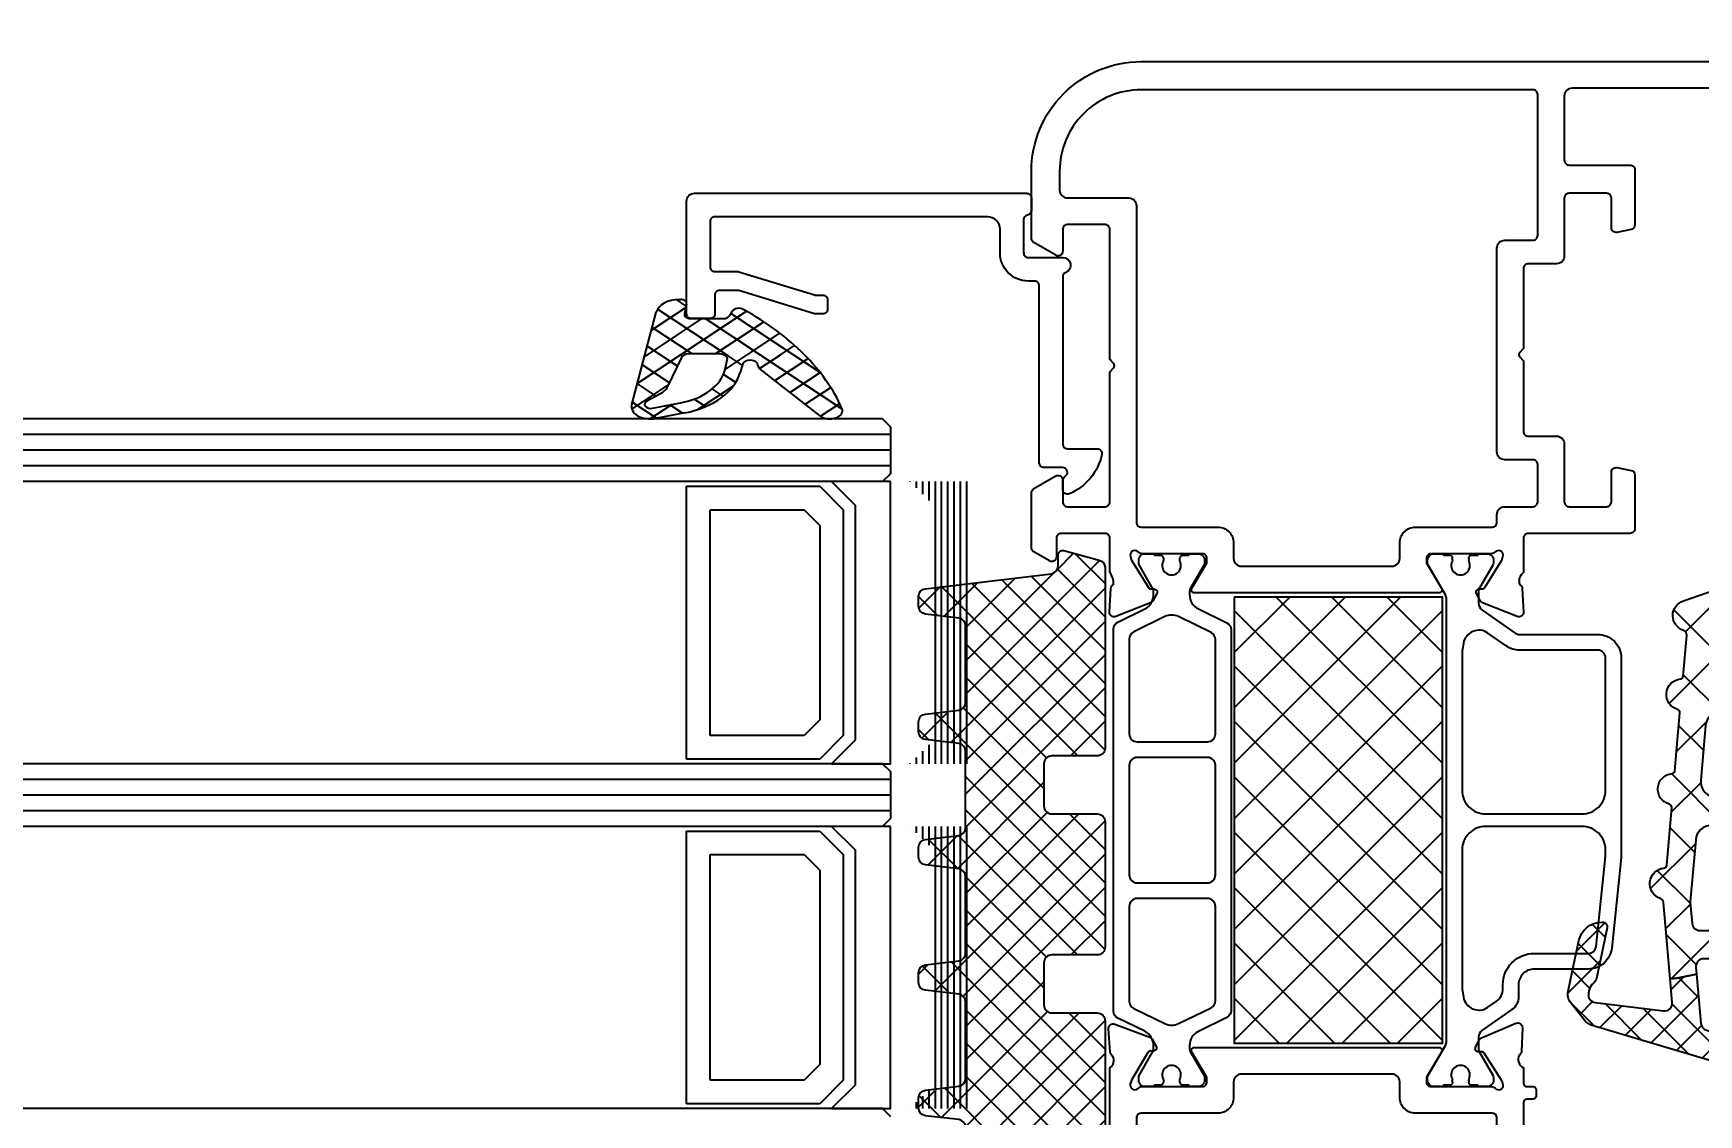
# Model space of a CAD drawing. Header units: millimetres. Extents: x -83618 to -12593, y -3271 to 55593.
# Drawn here: x -16738.7 to -16632.4, y 5932.7 to 6001.7 of the extents above; entities that cross this region are included whole.
import ezdxf

# ---------------------------------------------------------------- set-up
doc = ezdxf.new("R2010")
doc.units = ezdxf.units.MM
doc.layers.add('01_РАЗМЕРЫ-ВЫНОСКИ', color=4, linetype='Continuous')
doc.styles.add('ГОСТ 2.304', font='CS_Gost2304.shx')
doc.dimstyles.new('СПДС', dxfattribs={"dimscale": 100, "dimtxt": 2.5, "dimasz": 2.5, "dimexe": 2, "dimexo": 0.625, "dimgap": 1, "dimtad": 1, "dimdec": 0, "dimtxsty": 'ГОСТ 2.304', "dimblk": 'OBLIQUE', "dimblk1": 'OBLIQUE', "dimblk2": 'OBLIQUE', "dimcen": 2.5, "dimdle": 2, "dimadec": 0, "dimazin": 2, "dimtfac": 0.75, "dimtdec": 4, "dimtmove": 1, "dimatfit": 3, "dimfxl": 1, "dimtfill": 1, "dimtolj": 1, "dimarcsym": 1})

# ---------------------------------------------------------------- blocks, each defined once
blk = doc.blocks.new('*U13')
at = {"color": 7, "linetype": 'Continuous'}
for p, q in [((3450.73484, 1821.648558), (3460.673223, 1831.586941)), ((3450.73484, 1825.184092), (3457.137689, 1831.586941)), ((3450.73484, 1828.719626), (3453.602155, 1831.586941)), ((3450.920888, 1818.299072), (3464.208757, 1831.586941)), ((3450.920888, 1831.586941), (3464.208757, 1818.299072)), ((3454.456422, 1818.299072), (3467.744291, 1831.586941)), ((3454.456422, 1831.586941), (3467.744291, 1818.299072)), ((3457.991956, 1818.299072), (3471.279825, 1831.586941)), ((3457.991956, 1831.586941), (3471.279825, 1818.299072)), ((3461.52749, 1818.299072), (3474.815359, 1831.586941)), ((3461.52749, 1831.586941), (3474.815359, 1818.299072)), ((3465.063024, 1818.299072), (3478.350893, 1831.586941)), ((3465.063024, 1831.586941), (3478.350893, 1818.299072)), ((3468.598558, 1831.586941), (3479.205159, 1820.98034)), ((3472.134091, 1831.586941), (3479.205159, 1824.515873)), ((3475.669625, 1831.586941), (3479.205159, 1828.051407)), ((3468.598558, 1818.299072), (3479.205159, 1828.905674)), ((3450.73484, 1828.237455), (3460.673223, 1818.299072)), ((3450.73484, 1824.701922), (3457.137689, 1818.299072)), ((3472.134091, 1818.299072), (3479.205159, 1825.37014)), ((3475.669625, 1818.299072), (3479.205159, 1821.834606)), ((3450.73484, 1821.166388), (3453.602155, 1818.299072)), ((3479.198088, 1818.292001), (3479.21223, 1818.306143))]:
    blk.add_line(p, q, dxfattribs=at)
blk = doc.blocks.new('ATN-W72-0202', base_point=(3432.97, 1788.53))
at = {"color": 1, "linetype": 'Continuous'}
for points in [[(3443.535714, 1839.53), (3449.175222, 1839.53, 0.385731), (3449.914778, 1839.329331, -0.264652), (3450.160742, 1839.49543), (3451.651772, 1839.60974, -0.548668), (3451.955477, 1839.204945), (3451.120032, 1836.984158, -0.176365), (3450.986403, 1836.828362), (3450.538005, 1836.575867, -0.57735), (3450.239884, 1836.752287), (3450.241746, 1836.925482, 0.268018), (3450.14357, 1837.099779), (3448.377364, 1838.144974, 0.065553), (3448.305325, 1838.175724), (3448.150756, 1838.218926, 0.6885), (3447.81719, 1837.768485, -0.174289), (3447.97, 1837.482786), (3447.97, 1833.63, 0.41423), (3448.270017, 1833.33), (3448.485923, 1833.33, 0.06843), (3448.566895, 1833.341134, 0.06843), (3448.641856, 1833.373709), (3450.166061, 1834.30087, -0.585007), (3450.47, 1834.13), (3450.47, 1818.53, -0.585049), (3450.16604, 1818.359143), (3448.641831, 1819.286306, 0.137524), (3448.485871, 1819.33), (3448.27, 1819.33, 0.414284), (3447.97, 1819.029927), (3447.97, 1815.177214, -0.220161), (3447.810446, 1814.880438, 0.688567), (3448.16322, 1814.444851), (3448.315736, 1814.49468, 0.065609), (3448.386433, 1814.528553), (3450.105795, 1815.64909, 0.267949), (3450.196303, 1815.827438), (3450.186958, 1816.000391, -0.57738), (3450.477192, 1816.189522), (3450.936107, 1815.956631, -0.176327), (3451.076304, 1815.806775), (3452.006965, 1813.624128, -0.548664), (3451.72098, 1813.206629), (3450.226443, 1813.256391, -0.264651), (3449.973531, 1813.411705, 0.421506), (3449.175222, 1813.13), (3448.17, 1813.13, 0.414278), (3447.97, 1812.929956), (3447.97, 1812.53, -0.414254), (3447.769973, 1812.33), (3447.37, 1812.33, -0.414242), (3447.17, 1812.53002), (3447.17, 1812.93, 0.414214), (3446.97, 1813.13), (3443.577107, 1813.13, -0.198938)], [(3511.67, 1796.43), (3511.67, 1810.03, 0.414214), (3511.17, 1810.53), (3507.07, 1810.53, 0.414214), (3506.77, 1810.23), (3506.77, 1806.33, -0.414263), (3506.469949, 1806.03), (3502.944942, 1806.03, -0.359071), (3502.650447, 1806.272793), (3502.475512, 1807.172757, -0.471658), (3502.770027, 1807.53), (3504.67, 1807.53, 0.414246), (3504.97, 1807.830033), (3504.97, 1810.23, 0.414244), (3504.669969, 1810.53), (3500.97, 1810.53, -0.414225), (3500.47, 1811.030019), (3500.47, 1812.83, 0.414248), (3500.169965, 1813.13), (3495.135685, 1813.13, -0.198944), (3494.994247, 1813.188596), (3494.811421, 1813.371421, 0.414284), (3494.528545, 1813.371387), (3494.345736, 1813.188579, -0.198912), (3494.204315, 1813.13), (3489.77, 1813.13, 0.41425), (3489.47, 1812.829963), (3489.47, 1811.03, -0.414214), (3488.97, 1810.53), (3485.27, 1810.53, 0.414239), (3484.97, 1810.229974), (3484.97, 1807.83, 0.414214), (3485.27, 1807.53), (3487.17, 1807.53, -0.471685), (3487.464478, 1807.172705), (3487.289546, 1806.272757, -0.359037), (3486.995058, 1806.03), (3483.57, 1806.03, -0.414214), (3483.27, 1806.33), (3483.27, 1812.83, 0.414231), (3482.969982, 1813.13), (3480.764778, 1813.13, 0.367525), (3479.994462, 1813.372174, -0.264651), (3479.744854, 1813.211604), (3478.251645, 1813.130586, -0.548619), (3477.95703, 1813.542014), (3478.841829, 1815.743652, -0.17635), (3478.978885, 1815.89642), (3479.43282, 1816.138856, -0.577416), (3479.726929, 1815.955789), (3479.721205, 1815.782719, 0.267949), (3479.815425, 1815.606303), (3481.557916, 1814.521937, 0.065606), (3481.629312, 1814.489569), (3481.782818, 1814.442947, 0.68856), (3482.126325, 1814.885877), (3482.07, 1814.953607, -0.213422), (3481.97, 1815.177214), (3481.97, 1819.03, 0.414268), (3481.669945, 1819.33), (3481.454077, 1819.33, 0.137513), (3481.298136, 1819.286285), (3479.773939, 1818.35913, -0.585007), (3479.47, 1818.53), (3479.47, 1834.13, -0.585007), (3479.773939, 1834.30087), (3481.298169, 1833.373694, 0.137531), (3481.454137, 1833.33), (3481.67, 1833.33, 0.414246), (3481.97, 1833.630033), (3481.97, 1837.482786, -0.213422), (3482.07, 1837.706393), (3482.125601, 1837.772939, 0.688557), (3481.784149, 1838.217454), (3481.630394, 1838.171559, 0.065557), (3481.558902, 1838.139547), (3479.811252, 1837.063546, 0.267949), (3479.716189, 1836.887583), (3479.721085, 1836.714447, -0.57735), (3479.426102, 1836.53283), (3478.973309, 1836.77745, -0.176338), (3478.837005, 1836.930872), (3477.962763, 1839.136709, -0.548662), (3478.259385, 1839.546719), (3479.752149, 1839.458555, -0.264675), (3480.000998, 1839.296767, 0.199477), (3480.764804, 1839.529992), (3482.97, 1839.53, 0.414248), (3483.27, 1839.830035), (3483.27, 1842.63, 0.414214), (3482.97, 1842.93), (3481.77, 1842.93, -0.577364), (3481.510199, 1843.380011), (3482.087543, 1844.38, -0.267981), (3482.347386, 1844.53), (3485.86171, 1844.53, -0.267963), (3486.121525, 1844.379987), (3486.929808, 1842.98, -0.577377), (3486.669976, 1842.53), (3485.27, 1842.53, 0.414225), (3484.97, 1842.229989), (3484.97, 1839.83, 0.414224), (3485.27001, 1839.53), (3493.504315, 1839.53, -0.198912), (3493.645736, 1839.471421), (3493.828579, 1839.288579, 0.414251), (3494.111439, 1839.288597), (3494.294264, 1839.471421, -0.198958), (3494.435721, 1839.53), (3502.67, 1839.53, 0.414246), (3502.97, 1839.830034), (3502.97, 1842.23, 0.414214), (3502.67, 1842.53), (3501.27, 1842.53, -0.57735), (3501.010192, 1842.98), (3501.818483, 1844.38, -0.267949), (3502.07829, 1844.53), (3506.37, 1844.53, -0.414214), (3513.37, 1837.53), (3513.37, 1837.53), (3513.37, 1789.03, -0.414233)]]:
    blk.add_lwpolyline(points, format="xyb", dxfattribs=at)
for points in [[(3484.97, 1814.329974), (3484.97, 1812.53, 0.414214), (3485.27, 1812.23), (3487.67, 1812.23, 0.414233), (3487.97, 1812.53002), (3487.97, 1814.33, -0.41423), (3488.470028, 1814.83), (3501.47, 1814.83, -0.41423), (3501.97, 1814.329973), (3501.97, 1812.53, 0.414244), (3502.270031, 1812.23), (3511.27, 1812.23, 0.414246), (3511.57, 1812.530033), (3511.57, 1837.53, 0.414214), (3506.37, 1842.73), (3505.17, 1842.73, 0.414214), (3504.67, 1842.23), (3504.67, 1838.33, -0.414214), (3504.17, 1837.83), (3483.97, 1837.83, 0.414214), (3483.67, 1837.53), (3483.67, 1832.63, -0.414221), (3482.669973, 1831.63), (3481.67, 1831.63, 0.414214), (3481.17, 1831.13), (3481.17, 1821.53, 0.414214), (3481.67, 1821.03), (3482.67, 1821.03, -0.414224), (3483.67, 1820.029964), (3483.67, 1815.13, 0.414214), (3483.97, 1814.83), (3484.47, 1814.83, -0.414229), (3484.97, 1814.329974)], [(3448.623549, 1831.483557, 0.198915), (3448.269989, 1831.63), (3447.27, 1831.63, -0.414214), (3446.27, 1832.63), (3446.27, 1837.53, 0.414246), (3445.969967, 1837.83), (3435.07, 1837.83, 0.414234), (3434.77, 1837.529979), (3434.77, 1823.43, 0.414214), (3435.07, 1823.13), (3438.87, 1823.13, -0.414214), (3439.87, 1822.13), (3439.87, 1815.13, 0.414214), (3440.17, 1814.83), (3445.97, 1814.83, 0.414214), (3446.27, 1815.13), (3446.27, 1820.03, -0.414214), (3447.27, 1821.03), (3448.27, 1821.03, 0.414214), (3448.77, 1821.53), (3448.77, 1831.13, 0.198915), (3448.623549, 1831.483557)]]:
    blk.add_lwpolyline(points, format="xyb", close=True, dxfattribs=at)
at = {"color": 4, "linetype": 'Continuous'}
for points in [[(3452.779172, 1839.286941), (3477.163207, 1839.286941, -0.286745), (3477.612604, 1839.006127), (3478.445435, 1837.29857, 0.286762), (3479.344292, 1836.736941), (3479.585357, 1836.736941, 0.131652), (3479.735357, 1836.777134), (3481.264779, 1837.660146, -0.131696), (3481.364814, 1837.686941), (3481.57119, 1837.686941, -0.414275), (3481.97119, 1837.286857), (3481.97119, 1836.786941, -0.414248), (3481.871178, 1836.686941), (3481.87119, 1836.311941, -0.414254), (3481.671162, 1836.111941), (3481.559383, 1836.111941, -0.109552), (3481.474835, 1836.130691, 1.569922), (3481.474835, 1835.043191, -0.109552), (3481.559383, 1835.061941), (3481.67119, 1835.061941, -0.414289), (3481.87119, 1834.86189), (3481.87119, 1834.486941, -0.414257), (3481.97119, 1834.386926), (3481.97119, 1833.886941, -0.414214), (3481.57119, 1833.486941), (3481.364779, 1833.486941, -0.131669), (3481.264769, 1833.513742), (3479.735357, 1834.396749, 0.13168), (3479.585324, 1834.436941), (3479.346059, 1834.436941, 0.286749), (3478.447259, 1833.875301), (3477.565661, 1832.067756, -0.286745), (3477.116264, 1831.786941), (3452.826116, 1831.786941, -0.286758), (3452.376708, 1832.067777), (3451.495114, 1833.875312, 0.286755), (3450.596285, 1834.436941), (3450.357023, 1834.436941, 0.131652), (3450.207023, 1834.396749), (3448.6776, 1833.513736, -0.131678), (3448.57758, 1833.486941), (3448.37119, 1833.486941, -0.414238), (3447.97119, 1833.886975), (3447.97119, 1834.386941, -0.414244), (3448.0712, 1834.486941), (3448.07119, 1834.861941, -0.41428), (3448.271235, 1835.061941), (3448.382996, 1835.061941, -0.109621), (3448.467593, 1835.043168, 1.569922), (3448.467495, 1836.130668, -0.109552), (3448.382942, 1836.111941), (3448.27119, 1836.111941, -0.414259), (3448.07119, 1836.311972), (3448.07119, 1836.686941, -0.198933), (3448.000473, 1836.716236, -0.198933), (3447.97119, 1836.786957), (3447.97119, 1837.286941, -0.414259), (3448.371251, 1837.686941), (3448.5776, 1837.686941, -0.131652), (3448.6776, 1837.660146), (3450.207023, 1836.777134, 0.131696), (3450.357075, 1836.736941), (3450.59815, 1836.736941, 0.286761), (3451.49697, 1837.298623), (3452.329775, 1839.006127, -0.286745), (3452.779172, 1839.286941)], [(3451.886416, 1835.585065, 0.113936), (3451.987622, 1835.146694), (3453.001581, 1833.067769, 0.286753), (3453.450985, 1832.786941), (3459.47119, 1832.786941, 0.414214), (3459.97119, 1833.286941), (3459.97119, 1837.786927, 0.414222), (3459.47119, 1838.286941), (3453.404077, 1838.286941, 0.286765), (3452.954645, 1838.006127), (3451.987622, 1836.023436, 0.113936), (3451.886416, 1835.585065)], [(3468.97119, 1833.286962), (3468.97119, 1837.786941, 0.414226), (3468.471168, 1838.286941), (3461.47119, 1838.286941, 0.414214), (3460.97119, 1837.786941), (3460.97119, 1833.286941, 0.414232), (3461.471222, 1832.786941), (3468.47119, 1832.786941, 0.414226), (3468.97119, 1833.286962)], [(3470.117636, 1838.140495, 0.098491), (3470.00925, 1837.978283, 0.098491), (3469.97119, 1837.786941), (3469.97119, 1833.286941, 0.414214), (3470.47119, 1832.786941), (3476.491376, 1832.786941, 0.286755), (3476.940791, 1833.067756), (3477.954757, 1835.146694, 0.230868), (3477.954757, 1836.023436), (3476.987743, 1838.00611, 0.286756), (3476.538337, 1838.286941), (3470.47119, 1838.286941, 0.198912), (3470.117636, 1838.140495)], [(3475.32, 1806.899072), (3462.631977, 1806.899072, -0.026186), (3462.579713, 1806.901811), (3456.813207, 1807.507895, -0.185339), (3455.855282, 1807.995982, -0.185339), (3455.47, 1808.999678), (3455.47, 1812.449072, 0.414229), (3454.469947, 1813.449072), (3453.700525, 1813.449072, -0.244698), (3452.881373, 1813.875496), (3451.543721, 1815.78586, 0.244704), (3451.134135, 1815.999072), (3450.276217, 1815.999072), (3448.700384, 1815.089265, -0.131652), (3448.550384, 1815.049072), (3448.37, 1815.049072, -0.414229), (3447.97, 1815.449093), (3447.97, 1816.049072), (3448.07, 1816.049072), (3448.07, 1816.474072, -0.608223), (3448.306541, 1816.59659, -0.272996), (3448.458466, 1816.609072, 1.595433), (3448.458466, 1817.689072, -0.272995), (3448.306541, 1817.701554, -0.608287), (3448.07, 1817.8241), (3448.07, 1818.249072), (3447.97, 1818.249072), (3447.97, 1818.849072, -0.414235), (3448.370028, 1819.249072), (3448.550384, 1819.249072, -0.131652), (3448.700384, 1819.20888), (3450.593205, 1818.11606, 0.131652), (3450.843205, 1818.049072), (3479.096795, 1818.049072, 0.131652), (3479.346795, 1818.11606), (3481.239615, 1819.20888, -0.131693), (3481.389663, 1819.249072), (3481.57, 1819.249072, -0.414238), (3481.97, 1818.849038), (3481.97, 1818.249072), (3481.87, 1818.249072), (3481.87, 1817.824072, -0.608223), (3481.633458, 1817.701554, -0.272995), (3481.481534, 1817.689072, 1.595433), (3481.481534, 1816.609072, -0.272995), (3481.633458, 1816.59659, -0.608289), (3481.87, 1816.474044), (3481.87, 1816.049072), (3481.97, 1816.049072), (3481.97, 1815.449072, -0.414235), (3481.569971, 1815.049072), (3481.389615, 1815.049072, -0.131701), (3481.239565, 1815.089293), (3479.663782, 1815.999072), (3478.805854, 1815.999072, 0.244721), (3478.396254, 1815.785826), (3476.910424, 1813.663841, 0.153915), (3476.82, 1813.377052), (3476.82, 1808.399072, -0.414218), (3475.32, 1806.899072)], [(3455.884198, 1813.863301, -0.198915), (3456.47, 1812.449072), (3456.47, 1808.999678, 0.383864), (3456.917735, 1808.502417), (3462.658181, 1807.899072), (3463.07, 1807.899072, 0.414214), (3464.57, 1809.399072), (3464.57, 1815.549072, 0.414214), (3463.07, 1817.049072), (3454.246696, 1817.049072, 0.043664), (3454.073037, 1817.033878), (3453.676304, 1816.963923, 0.548619), (3453.0308, 1815.405539), (3453.40194, 1814.875496, 0.244709), (3454.22113, 1814.449072), (3454.47, 1814.449072, -0.198915), (3455.884198, 1813.863301)], [(3475.780474, 1817.045266, 0.021824), (3475.693303, 1817.049072), (3466.870027, 1817.049072, 0.414219), (3465.37, 1815.549072), (3465.37, 1809.399072, 0.414214), (3466.87, 1807.899072), (3475.32, 1807.899072, 0.414214), (3475.82, 1808.399072), (3475.82, 1813.377019, -0.15392), (3476.091272, 1814.237417), (3476.909159, 1815.405482, 0.548641), (3476.263695, 1816.963923), (3475.866982, 1817.033875, 0.021824), (3475.780474, 1817.045266)]]:
    blk.add_lwpolyline(points, format="xyb", close=True, dxfattribs=at)
at = {"color": 7, "linetype": 'Continuous'}
blk.add_lwpolyline([(3479.205159, 1831.586941), (3450.73484, 1831.586941), (3450.73484, 1818.299072), (3479.205159, 1818.299072), (3479.205159, 1831.586941)], close=True, dxfattribs=at)
at = {"color": 7}
blk.add_blockref('*U13', (0, 0), dxfattribs=at)
blk = doc.blocks.new('*U14')
at = {"color": 3, "linetype": 'Continuous'}
for p, q in [((4370.998242, 2312.05774), (4372.527475, 2313.586973)), ((4373.093, 2313.737757), (4375.159044, 2311.671714)), ((4373.405849, 2312.344027), (4374.507723, 2313.445901)), ((4375.775692, 2313.176386), (4377.587723, 2311.364355)), ((4371.737075, 2312.972362), (4372.552968, 2312.156469)), ((4374.908179, 2311.725036), (4376.257184, 2313.074042)), ((4376.65764, 2311.353177), (4377.494359, 2312.189896)), ((4370.097301, 2309.035479), (4372.424012, 2311.36219)), ((4370.890799, 2311.697317), (4372.292993, 2310.295124)), ((4370.40365, 2310.063146), (4372.061011, 2308.405785)), ((4369.196361, 2306.013218), (4372.127089, 2308.943946)), ((4369.916501, 2308.428975), (4372.943568, 2305.401908)), ((4368.29542, 2302.990957), (4372.379412, 2307.074949)), ((4369.429352, 2306.794803), (4371.017883, 2305.206273)), ((4373.324894, 2307.141903), (4374.12958, 2306.337217)), ((4372.816545, 2305.390762), (4374.076291, 2306.650508)), ((4368.942203, 2305.160632), (4370.389144, 2303.713691)), ((4367.394479, 2299.968696), (4370.070473, 2302.64469)), ((4368.455054, 2303.526461), (4369.901995, 2302.07952)), ((4367.967905, 2301.892289), (4369.414846, 2300.445349)), ((4366.493539, 2296.946435), (4369.169533, 2299.622429)), ((4367.480756, 2300.258118), (4368.927697, 2298.811177)), ((4366.993607, 2298.623947), (4369.398231, 2296.219323)), ((4375.412939, 2297.380554), (4376.501708, 2298.469323)), ((4375.633512, 2298.469323), (4377.002061, 2297.100774)), ((4383.03699, 2296.519323), (4385.43699, 2298.919323)), ((4383.781485, 2298.806632), (4386.368794, 2296.219323)), ((4365.592598, 2293.924174), (4369.637747, 2297.969323)), ((4369.769551, 2297.969323), (4371.519551, 2296.219323)), ((4370.009068, 2296.219323), (4371.759068, 2297.969323)), ((4371.890872, 2297.969323), (4373.640872, 2296.219323)), ((4372.130388, 2296.219323), (4373.609187, 2297.698122)), ((4373.609187, 2297.698122), (4373.880388, 2297.969323)), ((4374.012192, 2297.969323), (4374.427457, 2297.554058)), ((4374.251708, 2296.219323), (4375.412939, 2297.380554)), ((4374.427457, 2297.554058), (4376.64, 2295.341515)), ((4377.216692, 2297.062987), (4378.323029, 2298.169323)), ((4378.054833, 2298.169323), (4379.576665, 2296.647491)), ((4379.020445, 2296.745419), (4380.444349, 2298.169323)), ((4380.176153, 2298.169323), (4381.826153, 2296.519323)), ((4380.824197, 2296.427851), (4382.565669, 2298.169323)), ((4382.297473, 2298.169323), (4385.34, 2295.126797)), ((4383.84, 2295.201013), (4386.60831, 2297.969323)), ((4386.740114, 2297.969323), (4387.94, 2296.769437)), ((4386.97963, 2296.219323), (4387.94, 2297.179693)), ((4366.506458, 2296.989775), (4367.953399, 2295.542835)), ((4375.139852, 2294.986146), (4377.216692, 2297.062987)), ((4377.002061, 2297.100774), (4377.583512, 2296.519323)), ((4378.794349, 2296.519323), (4379.020445, 2296.745419)), ((4379.49, 2295.093654), (4380.824197, 2296.427851)), ((4379.576665, 2296.647491), (4380.99, 2295.234156)), ((4366.019309, 2295.355604), (4367.303624, 2294.07129)), ((4374.479443, 2294.325738), (4374.947432, 2294.793727)), ((4375.03972, 2294.820474), (4376.219369, 2293.640826)), ((4375.480769, 2293.205743), (4376.702424, 2294.427399)), ((4377.365669, 2292.969323), (4378.565669, 2294.169323)), ((4377.812192, 2294.169323), (4379.012192, 2292.969323)), ((4379.48699, 2292.969323), (4381.019048, 2294.501382)), ((4379.487118, 2294.615717), (4381.133512, 2292.969323)), ((4381.60831, 2292.969323), (4382.80831, 2294.169323)), ((4382.054833, 2294.169323), (4383.254833, 2292.969323)), ((4383.72963, 2292.969323), (4385.552307, 2294.792)), ((4383.819124, 2294.526353), (4385.062742, 2293.282735)), ((4385.686541, 2294.780256), (4386.036705, 2294.430092)), ((4365.53216, 2293.721433), (4366.316541, 2292.937052)), ((4376.219369, 2293.640826), (4376.890872, 2292.969323))]:
    blk.add_line(p, q, dxfattribs=at)
blk = doc.blocks.new('*U15')
at = {"color": 3, "linetype": 'Continuous'}
for p, q in [((4396.259136, 2295.77374), (4396.704719, 2296.219323)), ((4396.707424, 2294.100708), (4398.826039, 2296.219323)), ((4397.697359, 2292.969323), (4400.947359, 2296.219323)), ((4397.697359, 2296.219323), (4400.526316, 2293.390366)), ((4399.81868, 2296.219323), (4401.302773, 2294.73523)), ((4396.346072, 2295.44929), (4398.826039, 2292.969323)), ((4399.81868, 2292.969323), (4400.91781, 2294.068454))]:
    blk.add_line(p, q, dxfattribs=at)
blk = doc.blocks.new('*U16')
at = {"color": 7, "linetype": 'Continuous'}
for p, q in [((4378.819317, 2305.917516), (4380.928022, 2308.026222)), ((4379.774604, 2308.453904), (4382.627934, 2305.600574)), ((4374.007085, 2307.150355), (4377.09, 2304.06744)), ((4374.912933, 2305.546667), (4376.814378, 2307.448112)), ((4377.210134, 2307.48284), (4378.778996, 2305.913978)), ((4382.085244, 2305.64791), (4383.654794, 2307.21746)), ((4383.79, 2303.817132), (4387.100411, 2307.127543)), ((4384.631801, 2307.13224), (4386.515627, 2305.248414)), ((4388.505193, 2306.794382), (4390.403165, 2304.896411)), ((4391.567253, 2307.267857), (4394.248111, 2304.586999)), ((4395.092791, 2304.513321), (4397.547818, 2306.968348)), ((4388.589018, 2305.080616), (4390.158568, 2306.650166)), ((4391.088489, 2304.044553), (4393.410455, 2306.366519)), ((4396.148134, 2306.22251), (4399.251093, 2303.119551)), ((4397.396108, 2303.281104), (4398.732408, 2304.617404)), ((4375.29, 2302.3882), (4377.09, 2304.1882)), ((4383.79, 2304.438508), (4385.59, 2302.638508)), ((4391.04421, 2304.255366), (4392.793397, 2302.506178)), ((4375.29, 2302.331906), (4377.09, 2300.531906)), ((4383.79, 2300.281598), (4385.59, 2302.081598)), ((4391.093397, 2300.513927), (4392.793397, 2302.213927)), ((4398.438804, 2300.788266), (4399.641802, 2301.991264)), ((4375.29, 2298.852666), (4377.09, 2300.652666)), ((4383.79, 2300.902974), (4385.59, 2299.102974)), ((4391.093397, 2300.670644), (4392.793397, 2298.970644)), ((4398.305502, 2300.654964), (4398.438804, 2300.788266)), ((4398.371905, 2300.463204), (4399.011068, 2299.824041)), ((4399.011068, 2299.824041), (4400.621867, 2298.213242)), ((4375.29, 2298.796372), (4375.617049, 2298.469323)), ((4390.334327, 2296.219323), (4392.794458, 2298.679454)), ((4397.405395, 2296.219323), (4399.755611, 2298.56954)), ((4399.755611, 2298.56954), (4400.481871, 2299.295799)), ((4387.94, 2297.36053), (4388.548793, 2297.969323)), ((4390.259184, 2297.969323), (4392.009184, 2296.219323)), ((4393.794718, 2297.969323), (4395.544718, 2296.219323)), ((4393.869861, 2296.219323), (4395.619861, 2297.969323)), ((4397.330252, 2297.969323), (4399.080252, 2296.219323)), ((4387.94, 2296.752974), (4388.473651, 2296.219323)), ((4400.933858, 2296.212252), (4400.934176, 2296.212571))]:
    blk.add_line(p, q, dxfattribs=at)
blk = doc.blocks.new('ATN-FRK-195', base_point=(4365.469129, 2292.937052))
at = {"color": 3, "linetype": 'Continuous'}
for points in [[(4365.489967, 2293.579891), (4371.038179, 2312.19171, -0.155732), (4371.380928, 2312.694109), (4372.475407, 2313.54921, -0.221695), (4373.216623, 2313.720333), (4376.44137, 2313.034892, -0.354153), (4377.629502, 2311.567486), (4377.629502, 2311.517071, -0.477053), (4377.267055, 2311.223642), (4374.025473, 2311.912661, -0.182676), (4373.72797, 2312.10369, 0.182685), (4373.311442, 2312.371136), (4373.101046, 2312.415857, 0.440011), (4372.500817, 2311.987718), (4371.965638, 2307.629031, 0.477056), (4372.505619, 2307.07001), (4374.001119, 2307.201243, 0.0321), (4374.304984, 2305.521375), (4371.175714, 2305.246776, 0.307572), (4370.740259, 2304.891529), (4368.868371, 2298.612162, 0.501883), (4369.347584, 2297.969323), (4374.79, 2297.969323, 0.414214), (4375.29, 2298.469323), (4377.24, 2298.469323, 0.23608), (4377.840033, 2298.169323), (4383.04, 2298.169323, 0.414214), (4383.79, 2298.919323), (4385.59, 2298.919323), (4385.59, 2298.719323, 0.414224), (4386.340027, 2297.969323), (4387.94, 2297.969323), (4387.94, 2296.219323), (4386.098258, 2296.219323, -0.298217), (4385.914955, 2296.339323, 0.812836), (4385.34, 2296.219323), (4385.34, 2294.993841, 0.388879), (4385.522569, 2294.794602), (4385.766147, 2294.773291, -0.635661), (4385.952982, 2294.263154, 0.024857), (4384.957156, 2293.154158, -0.225935), (4384.568993, 2292.969323), (4375.911007, 2292.969323, -0.111569), (4375.696032, 2293.017897, -0.111569), (4375.522826, 2293.15418, 0.024857), (4374.526999, 2294.263174, -0.635697), (4374.713912, 2294.773297), (4374.957431, 2294.794602, 0.38895), (4375.14, 2294.99389), (4375.14, 2296.219323, 0.812836), (4374.565045, 2296.339323, -0.298257), (4374.381713, 2296.219323), (4368.527754, 2296.219323, 0.331721), (4368.048575, 2295.862108), (4367.750804, 2294.863218, -0.065567), (4367.644163, 2294.624841), (4366.752275, 2293.175064, -0.260483), (4366.326409, 2292.937052), (4365.969129, 2292.937052, -0.501867), (4365.489967, 2293.579891)], [(4376.786424, 2294.315792, 0.198929), (4377.14, 2294.169323), (4378.98995, 2294.169323, 0.414243), (4379.49, 2294.669323), (4379.49, 2296.019226, 0.41427), (4378.99, 2296.519323), (4377.140047, 2296.519323, 0.414241), (4376.64, 2296.019323), (4376.64, 2294.669387, 0.198929), (4376.786424, 2294.315792)], [(4381.136447, 2296.372877, 0.198912), (4380.99, 2296.019323), (4380.99, 2294.669356, 0.414233), (4381.49, 2294.169323), (4383.339967, 2294.169323, 0.414233), (4383.84, 2294.669323), (4383.84, 2296.019323, 0.414214), (4383.34, 2296.519323), (4381.49, 2296.519323, 0.198912), (4381.136447, 2296.372877)], [(4399.994552, 2292.969323), (4397.394241, 2292.969323, -0.339479), (4396.911266, 2293.339956), (4396.239042, 2295.848733, 0.339457), (4395.756073, 2296.219323), (4397.756079, 2296.219323), (4400.940929, 2296.219323), (4401.64, 2296.219323, -0.57735), (4401.899808, 2295.769323), (4400.427564, 2293.219323, -0.267949), (4399.994552, 2292.969323)]]:
    blk.add_lwpolyline(points, format="xyb", close=True, dxfattribs=at)
at = {"color": 7, "linetype": 'Continuous'}
for points in [[(4385.143052, 2307.253636, -0.839494), (4387.105377, 2307.082471, 0.364101), (4387.28724, 2306.900619), (4390.971473, 2306.57926, 0.359589), (4391.181226, 2306.723802, -0.82598), (4393.137794, 2306.55314, 0.359589), (4393.319355, 2306.374465), (4395.92226, 2306.147425, 0.34754), (4396.233111, 2306.351957, -0.717087), (4398.12735, 2306.364684), (4400.160081, 2300.494584, -0.083538), (4400.640929, 2297.636364), (4400.640929, 2296.519323, 0.414214), (4400.940929, 2296.219323), (4387.94, 2296.219323), (4387.94, 2297.969323), (4390.343397, 2297.969323, 0.414233), (4391.093397, 2298.719373), (4391.093397, 2303.945599, 0.388954), (4390.180293, 2304.941816), (4386.676895, 2305.247401, 0.439933), (4385.59, 2304.251184), (4385.59, 2298.919323), (4383.79, 2298.919323), (4383.79, 2304.582641, 0.388954), (4382.876895, 2305.578858), (4378.95014, 2305.921371, 0.043661), (4378.862984, 2305.921348), (4377.546292, 2305.805806, 0.388861), (4377.09, 2305.30762), (4377.09, 2298.919323, 0.162278), (4377.24, 2298.469323), (4375.29, 2298.469323), (4375.29, 2305.062015, 0.440088), (4374.746292, 2305.560101), (4374.304984, 2305.521375, -0.0321), (4374.001119, 2307.201243), (4378.875562, 2307.628985, 0.295298), (4379.132688, 2307.829285, -0.801322), (4381.071716, 2307.605281, 0.359119), (4381.253242, 2307.426937), (4384.93245, 2307.106016, 0.364101), (4385.143052, 2307.253636)], [(4398.775903, 2299.296545), (4397.240011, 2303.731877, 0.295809), (4396.381959, 2304.400873), (4393.880293, 2304.619082, 0.439947), (4392.793397, 2303.622815), (4392.793397, 2298.719352, 0.414225), (4393.543397, 2297.969323), (4397.830926, 2297.969323, 0.515596), (4398.775903, 2299.296545)]]:
    blk.add_lwpolyline(points, format="xyb", close=True, dxfattribs=at)
at = {"color": 7}
for name in ['*U14', '*U16', '*U15']:
    blk.add_blockref(name, (0, 0), dxfattribs=at)
blk = doc.blocks.new('*U20')
at = {"color": 3, "linetype": 'Continuous'}
for p, q in [((2413.38, 1118.497931), (2413.732069, 1118.85)), ((2414.023952, 1118.85), (2414.78, 1118.093952)), ((2413.38, 1116.37661), (2414.78, 1117.77661)), ((2413.38, 1117.372632), (2417.966, 1112.786632)), ((2413.38, 1114.25529), (2416.24871, 1117.124)), ((2415.749952, 1117.124), (2417.966, 1114.907952)), ((2413.419168, 1112.173138), (2417.95817, 1116.71214)), ((2413.38, 1115.251312), (2428.581312, 1100.05)), ((2414.051322, 1110.683971), (2417.966, 1114.598649)), ((2413.38, 1113.129991), (2426.459991, 1100.05)), ((2414.725933, 1109.237262), (2417.966, 1112.477329)), ((2415.400545, 1107.790553), (2419.559991, 1111.95)), ((2416.075156, 1106.343844), (2421.542456, 1111.811144)), ((2418.802632, 1111.95), (2430.702142, 1100.05049)), ((2420.923952, 1111.95), (2421.738627, 1111.135325)), ((2424.50886, 1110.534907), (2425.901513, 1111.927561)), ((2425.166593, 1111.95), (2426.336687, 1110.779906)), ((2432.443416, 1109.984182), (2434.176241, 1111.717008)), ((2433.651875, 1111.95), (2434.271239, 1111.330635)), ((2448.599089, 1111.290613), (2449.258476, 1111.95)), ((2448.712967, 1111.73815), (2450.426922, 1110.024195)), ((2456.533645, 1110.739888), (2457.743758, 1111.95)), ((2457.001145, 1111.935253), (2458.361474, 1110.574924)), ((2424.503702, 1110.491571), (2431.26556, 1103.729713)), ((2432.5554, 1110.925154), (2443.428223, 1100.052331)), ((2439.479797, 1100.05), (2450.323443, 1110.893647)), ((2440.377972, 1109.433457), (2442.271742, 1111.327227)), ((2440.607099, 1111.358737), (2442.49237, 1109.473466)), ((2447.976011, 1100.060933), (2458.375144, 1110.460066)), ((2414.354178, 1110.034493), (2424.338671, 1100.05)), ((2416.749767, 1104.897135), (2421.874129, 1110.021497)), ((2418.09899, 1102.003718), (2426.39396, 1110.298687)), ((2424.630554, 1100.05), (2434.445661, 1109.865106)), ((2434.88, 1101.814164), (2442.497361, 1109.431526)), ((2440.381491, 1109.463024), (2445.894515, 1103.95)), ((2448.433189, 1109.896607), (2458.279797, 1100.05)), ((2456.484887, 1110.330191), (2458.648053, 1108.167025)), ((2417.424379, 1103.450426), (2422.923952, 1108.95)), ((2418.773602, 1100.557009), (2427.166593, 1108.95)), ((2420.387913, 1100.05), (2429.287913, 1108.95)), ((2422.509234, 1100.05), (2431.409234, 1108.95)), ((2423.921864, 1108.952088), (2431.18, 1101.693952)), ((2426.751875, 1100.05), (2435.651875, 1108.95)), ((2428.166593, 1108.95), (2433.166593, 1103.95)), ((2430.287913, 1108.95), (2439.187913, 1100.05)), ((2432.245945, 1109.113289), (2441.309234, 1100.05)), ((2432.773195, 1103.95), (2437.773195, 1108.95)), ((2434.740736, 1103.796221), (2439.894855, 1108.95034)), ((2435.253439, 1100.066283), (2444.137156, 1108.95)), ((2436.651875, 1108.95), (2443.88, 1101.721875)), ((2437.358476, 1100.05), (2446.258476, 1108.95)), ((2438.773195, 1108.95), (2443.9771, 1103.746094)), ((2443.015836, 1108.95), (2451.915836, 1100.05)), ((2445.137156, 1108.95), (2454.037156, 1100.05)), ((2445.501117, 1103.95), (2450.646402, 1109.095285)), ((2447.258476, 1108.95), (2456.158476, 1100.05)), ((2447.454135, 1103.781697), (2452.622437, 1108.95)), ((2447.58, 1101.786242), (2454.743758, 1108.95)), ((2450.086398, 1100.05), (2458.600763, 1108.564365)), ((2451.501117, 1108.95), (2460.067841, 1100.383276)), ((2453.622437, 1108.95), (2459.26246, 1103.309978)), ((2455.743758, 1108.95), (2458.934631, 1105.759126)), ((2452.207719, 1100.05), (2458.826382, 1106.668663)), ((2416.207658, 1106.059693), (2422.217351, 1100.05)), ((2454.329039, 1100.05), (2459.052001, 1104.772962)), ((2456.450359, 1100.05), (2459.494865, 1103.094506)), ((2459.461059, 1103.111378), (2460.517375, 1102.055062)), ((2418.061138, 1102.084893), (2420.09603, 1100.05)), ((2428.873195, 1100.05), (2431.18, 1102.356805)), ((2434.88, 1102.236593), (2437.066593, 1100.05)), ((2441.601117, 1100.05), (2443.88, 1102.328883)), ((2447.58, 1102.264515), (2449.794515, 1100.05)), ((2458.57168, 1100.05), (2460.495645, 1101.973965))]:
    blk.add_line(p, q, dxfattribs=at)
blk = doc.blocks.new('ATN-W72-0911', base_point=(2413.38, 1100.05))
at = {"color": 3, "linetype": 'Continuous'}
blk.add_lwpolyline([(2433.753492, 1111.95, -0.379935), (2434.25, 1111.509091), (2434.502098, 1109.390909, 0.379928), (2434.998594, 1108.95), (2439.876413, 1108.95, 0.37993), (2440.372909, 1109.390912), (2440.624992, 1111.509088, -0.37993), (2441.121488, 1111.95), (2441.753602, 1111.95, -0.379928), (2442.250098, 1111.509091), (2442.502195, 1109.390909, 0.379928), (2442.998691, 1108.95), (2447.876511, 1108.95, 0.37993), (2448.373007, 1109.390912), (2448.625089, 1111.509088, -0.379948), (2449.121618, 1111.95), (2449.753699, 1111.95, -0.37994), (2450.250198, 1111.50907), (2450.502293, 1109.390909, 0.379945), (2450.998818, 1108.95), (2455.876608, 1108.95, 0.379937), (2456.373106, 1109.390925), (2456.625187, 1111.509088, -0.379944), (2457.121708, 1111.95), (2457.753797, 1111.95, -0.379945), (2458.250297, 1111.509062), (2459.204586, 1103.490909, 0.379935), (2459.701093, 1103.05), (2460.393, 1103.05, -0.493178), (2460.68277, 1102.672324), (2460.079419, 1100.42059, -0.339454), (2459.596457, 1100.05), (2448.08, 1100.05, -0.414226), (2447.58, 1100.550021), (2447.58, 1103.45, 0.414214), (2447.08, 1103.95), (2444.38, 1103.95, 0.414223), (2443.88, 1103.449984), (2443.88, 1100.55, -0.414214), (2443.38, 1100.05), (2435.38, 1100.05, -0.414223), (2434.88, 1100.550015), (2434.88, 1103.45, 0.41424), (2434.379954, 1103.95), (2431.68, 1103.95, 0.414232), (2431.18, 1103.449968), (2431.18, 1100.55, -0.414214), (2430.68, 1100.05), (2419.328559, 1100.05, -0.291473), (2418.875405, 1100.338691), (2413.567384, 1111.721778, -0.10952), (2413.38, 1112.567034), (2413.38, 1118.55, -0.414267), (2413.680054, 1118.85), (2414.48, 1118.85, -0.414227), (2414.78, 1118.549987), (2414.78, 1117.624, 0.414214), (2415.28, 1117.124), (2417.466, 1117.124, -0.414214), (2417.966, 1116.624), (2417.966, 1112.45, 0.414238), (2418.466041, 1111.95), (2421.196659, 1111.95, -0.3792), (2421.693003, 1111.510355), (2421.951, 1109.389618, 0.379193), (2422.447356, 1108.95), (2423.876217, 1108.95, 0.37993), (2424.372714, 1109.390912), (2424.624796, 1111.509088, -0.379944), (2425.121316, 1111.95), (2425.753406, 1111.95, -0.379928), (2426.249902, 1111.509091), (2426.502, 1109.390909, 0.379947), (2426.998529, 1108.95), (2431.876315, 1108.95, 0.37993), (2432.372811, 1109.390912), (2432.624894, 1111.509088, -0.379945), (2433.121416, 1111.95), (2433.753492, 1111.95)], format="xyb", close=True, dxfattribs=at)
at = {"color": 7}
blk.add_blockref('*U20', (0, 0), dxfattribs=at)
blk = doc.blocks.new('ATN-C48-0602', base_point=(2573.81, 1322.63))
at = {"color": 1, "linetype": 'Continuous'}
blk.add_lwpolyline([(2585.61, 1340.13, -0.414247), (2585.31, 1340.430034), (2585.31, 1340.878886, -0.074332), (2585.323115, 1340.966619), (2586.796891, 1345.787124, 0.074313), (2586.81, 1345.874835), (2586.81, 1347.03, 0.414214), (2586.51, 1347.33), (2585.31, 1347.33, -0.414282), (2585.01, 1347.63007), (2585.01, 1348.83, -0.414214), (2585.31, 1349.13), (2592.51, 1349.13, -0.414233), (2593.01, 1348.629967), (2593.01, 1327.43, -0.414246), (2592.709967, 1327.13), (2591.91, 1327.13, -0.365977), (2591.614196, 1327.38, 0.365977), (2591.318392, 1327.63), (2589.21, 1327.63, 0.414234), (2588.91, 1327.32998), (2588.91, 1325.13, -0.824186), (2587.946475, 1324.94253, 0.305636), (2587.668325, 1325.13), (2577.01, 1325.13, 0.414272), (2576.71, 1324.829941), (2576.71, 1322.93, -0.475789), (2576.348762, 1322.636317, -0.247326), (2573.833145, 1324.714452, -0.535389), (2574.110014, 1325.13), (2574.690385, 1325.13, -0.267949), (2574.950192, 1324.98, 0.767327), (2575.51, 1325.13), (2575.51, 1326.33, -0.414228), (2575.810015, 1326.63), (2587.11, 1326.63, 0.414253), (2587.41, 1326.930041), (2587.41, 1327.33, -0.41422), (2589.210042, 1329.13), (2590.71, 1329.13, 0.414219), (2591.51, 1329.930014), (2591.51, 1347.33, 0.414241), (2591.209972, 1347.63), (2588.31, 1347.63, 0.414214), (2588.01, 1347.33), (2588.01, 1345.874835, -0.074313), (2587.996891, 1345.787124), (2586.523105, 1340.966586, 0.074337), (2586.51, 1340.878846), (2586.51, 1340.43, -0.414253), (2586.20996, 1340.13), (2585.61, 1340.13)], format="xyb", close=True, dxfattribs=at)
blk = doc.blocks.new('*U22')
at = {"color": 3, "linetype": 'Continuous'}
for p, q in [((4312.298521, 2840.113045), (4313.849942, 2841.664465)), ((4313.190256, 2841.695807), (4315.53585, 2839.350214)), ((4314.441978, 2840.135181), (4315.653284, 2841.346487)), ((4315.662526, 2841.344857), (4322.634922, 2834.372461)), ((4312.230089, 2840.534653), (4313.619444, 2839.145299)), ((4315.720204, 2839.292087), (4317.456627, 2841.028509)), ((4317.333009, 2838.783571), (4319.259969, 2840.710531)), ((4318.237966, 2840.890738), (4321.922665, 2837.206039)), ((4318.505955, 2837.835197), (4321.063311, 2840.392553)), ((4320.813406, 2840.436618), (4323.005276, 2838.244749)), ((4312.774461, 2838.467664), (4313.581898, 2839.275101)), ((4318.335959, 2835.543881), (4322.837742, 2840.045664)), ((4323.138498, 2838.225099), (4323.760468, 2838.847069)), ((4313.123109, 2837.520313), (4315.443133, 2835.200289)), ((4313.419944, 2836.991826), (4314.147681, 2837.719564)), ((4318.398197, 2833.484798), (4321.922665, 2837.009266)), ((4314.414622, 2835.865184), (4315.125226, 2836.575788)), ((4318.505955, 2836.380108), (4321.616654, 2833.269409)), ((4315.739268, 2835.06851), (4316.524618, 2835.85386)), ((4317.018792, 2835.745951), (4318.370715, 2834.394028)), ((4317.440659, 2834.64858), (4318.335959, 2835.543881)), ((4318.460435, 2831.425716), (4322.405683, 2835.370964)), ((4318.370715, 2834.394028), (4320.5175, 2832.247242)), ((4313.180311, 2828.266912), (4318.398197, 2833.484798)), ((4317.093622, 2833.5498), (4318.436832, 2832.20659)), ((4315.945339, 2832.576763), (4318.072337, 2830.449766)), ((4318.436832, 2832.20659), (4319.336783, 2831.30664)), ((4313.650619, 2830.628843), (4315.274752, 2829.004709)), ((4314.797979, 2831.602803), (4316.720306, 2829.680476)), ((4316.709716, 2829.674997), (4318.460435, 2831.425716)), ((4312.50332, 2829.654821), (4313.726973, 2828.431168))]:
    blk.add_line(p, q, dxfattribs=at)
blk = doc.blocks.new('ATN-FRK-192', base_point=(4321.922628, 2838.2))
at = {"color": 3, "linetype": 'Continuous'}
for points in [[(4316.710778, 2834.784025, -0.283705), (4312.819839, 2838.310784), (4312.277256, 2840.18656, -0.555068), (4313.638378, 2841.701769), (4322.533137, 2840.133383, -0.364016), (4323.772665, 2838.655931), (4323.772665, 2838.594889, -0.457932), (4323.314106, 2838.199198), (4322.381031, 2838.336821, 0.457809), (4321.922665, 2837.94107), (4321.922665, 2835.896872, 0.315336), (4322.251719, 2835.427002), (4322.622392, 2835.292088, -0.553881), (4322.781503, 2834.545933, -0.073507), (4318.482012, 2830.711861, -0.073507), (4313.25717, 2828.285596, -0.811041), (4312.512327, 2829.662581), (4317.065303, 2833.527467, -0.182761), (4317.398489, 2833.646192, 0.921031), (4317.499208, 2834.637715), (4316.710778, 2834.784025)], [(4318.330757, 2835.715984, 0.21938), (4318.505955, 2836.096171), (4318.505955, 2838.047128, 0.327333), (4318.156308, 2838.523986), (4315.349789, 2839.408878, -0.147845), (4314.632829, 2839.898321), (4313.960882, 2840.732258, 0.819057), (4313.265141, 2840.370169), (4313.780459, 2838.58865, 0.290928), (4316.998423, 2835.74917), (4317.927891, 2835.602252, 0.21938), (4318.330757, 2835.715984)]]:
    blk.add_lwpolyline(points, format="xyb", close=True, dxfattribs=at)
at = {"color": 7}
blk.add_blockref('*U22', (0, 0), dxfattribs=at)
blk = doc.blocks.new('*U30')
at = {"color": 7, "linetype": 'Continuous'}
for p, q in [((1260.399977, 1000.849975), (1278.399977, 1000.849975)), ((1260.399977, 1000.449975), (1278.399977, 1000.449975)), ((1260.399977, 1000.049975), (1278.399977, 1000.049975)), ((1260.399977, 999.649975), (1278.399977, 999.649975)), ((1260.399977, 999.249975), (1278.399977, 999.249975)), ((1260.399977, 998.849975), (1278.399977, 998.849975)), ((1260.399977, 998.449975), (1261.599977, 998.449975)), ((1260.399977, 998.049975), (1261.199977, 998.049975)), ((1277.199977, 998.449975), (1278.399977, 998.449975)), ((1277.599977, 998.049975), (1278.399977, 998.049975)), ((1260.399977, 997.649975), (1260.799977, 997.649975)), ((1260.399977, 997.249975), (1260.409977, 997.249975)), ((1277.999977, 997.649975), (1278.399977, 997.649975)), ((1278.389977, 997.249975), (1278.399977, 997.249975))]:
    blk.add_line(p, q, dxfattribs=at)
blk = doc.blocks.new('*U31')
at = {"color": 7, "linetype": 'Continuous'}
for p, q in [((1282.399977, 1000.849975), (1300.399977, 1000.849975)), ((1282.399977, 1000.449975), (1300.399977, 1000.449975)), ((1282.399977, 1000.049975), (1300.399977, 1000.049975)), ((1282.399977, 999.649975), (1300.399977, 999.649975)), ((1282.399977, 999.249975), (1300.399977, 999.249975)), ((1282.399977, 998.849975), (1300.399977, 998.849975)), ((1282.399977, 998.449975), (1283.599977, 998.449975)), ((1282.399977, 998.049975), (1283.199977, 998.049975)), ((1299.199977, 998.449975), (1300.399977, 998.449975)), ((1299.599977, 998.049975), (1300.399977, 998.049975)), ((1282.399977, 997.649975), (1282.799977, 997.649975)), ((1282.399977, 997.249975), (1282.409977, 997.249975)), ((1299.999977, 997.649975), (1300.399977, 997.649975)), ((1300.389977, 997.249975), (1300.399977, 997.249975))]:
    blk.add_line(p, q, dxfattribs=at)
blk = doc.blocks.new('_Oblique')
at = {"color": 0, "linetype": 'ByBlock', "lineweight": -2}
blk.add_line((-0.5, -0.5), (0.5, 0.5), dxfattribs=at)
blk = doc.blocks.new('*D166')
at = {"layer": '01_РАЗМЕРЫ-ВЫНОСКИ', "color": 0, "lineweight": -2, "ltscale": 4, "transparency": 16777216}
for p, q in [((-16588.99, 5991.78), (-16588.99, 6084.41)), ((-16564.84, 5991.78), (-16564.84, 6084.41)), ((-16736.7, 6076.41), (-16588.99, 6076.41)), ((-16596.99, 6076.41), (-16556.84, 6076.41))]:
    blk.add_line(p, q, dxfattribs=at)
at = {"layer": 'Defpoints', "color": 0, "ltscale": 4, "transparency": 16777216}
for p in [(-16564.84, 6076.41), (-16588.99, 5989.28), (-16564.84, 5989.28)]:
    blk.add_point(p, dxfattribs=at)
at = {"layer": '01_РАЗМЕРЫ-ВЫНОСКИ', "color": 0, "lineweight": -2, "ltscale": 4, "transparency": 16777216, "xscale": 10, "yscale": 10, "zscale": 10, "rotation": 180}
blk.add_blockref('_Oblique', (-16588.99, 6076.41), dxfattribs=at)
at = {"layer": '01_РАЗМЕРЫ-ВЫНОСКИ', "color": 0, "lineweight": -2, "ltscale": 4, "transparency": 16777216, "xscale": 10, "yscale": 10, "zscale": 10}
blk.add_blockref('_Oblique', (-16564.84, 6076.41), dxfattribs=at)
at = {"layer": '01_РАЗМЕРЫ-ВЫНОСКИ', "color": 0, "ltscale": 4, "transparency": 16777216, "insert": (-16676.42, 6086.66), "char_height": 10, "attachment_point": 5, "style": 'ГОСТ 2.304', "bg_fill": 3, "box_fill_scale": 1.1, "bg_fill_color": 256, "bg_fill_true_color": 13158600, "bg_fill_transparency": 0}
blk.add_mtext('\\A1;монтажный зазор', dxfattribs=at)
blk = doc.blocks.new('*D168')
at = {"layer": '01_РАЗМЕРЫ-ВЫНОСКИ', "color": 0, "lineweight": -2, "ltscale": 4, "transparency": 16777216}
for p, q in [((-16618.99, 6000.03), (-16618.99, 6025.25)), ((-16606.99, 5993.98), (-16606.99, 6025.25)), ((-16672.16, 6017.25), (-16618.99, 6017.25)), ((-16626.99, 6017.25), (-16598.99, 6017.25))]:
    blk.add_line(p, q, dxfattribs=at)
at = {"layer": 'Defpoints', "color": 0, "ltscale": 4, "transparency": 16777216}
for p in [(-16606.99, 6017.25), (-16618.99, 5997.53), (-16606.99, 5991.48)]:
    blk.add_point(p, dxfattribs=at)
at = {"layer": '01_РАЗМЕРЫ-ВЫНОСКИ', "color": 0, "lineweight": -2, "ltscale": 4, "transparency": 16777216, "xscale": 10, "yscale": 10, "zscale": 10, "rotation": 180}
blk.add_blockref('_Oblique', (-16618.99, 6017.25), dxfattribs=at)
at = {"layer": '01_РАЗМЕРЫ-ВЫНОСКИ', "color": 0, "lineweight": -2, "ltscale": 4, "transparency": 16777216, "xscale": 10, "yscale": 10, "zscale": 10}
blk.add_blockref('_Oblique', (-16606.99, 6017.25), dxfattribs=at)
at = {"layer": '01_РАЗМЕРЫ-ВЫНОСКИ', "color": 0, "ltscale": 4, "transparency": 16777216, "insert": (-16653.7, 6026.46), "char_height": 10, "attachment_point": 5, "style": 'ГОСТ 2.304', "bg_fill": 3, "box_fill_scale": 1.1, "bg_fill_color": 256, "bg_fill_true_color": 13158600, "bg_fill_transparency": 0}
blk.add_mtext('\\A1;min 5', dxfattribs=at)

msp = doc.modelspace()

# ---------------------------------------------------------------- linework, layer by layer
at = {"color": 4, "linetype": 'Continuous'}
for p, q in [((-16711.9897, 5977.07699), (-16829.3883, 5977.07699)), ((-16684.4897, 5977.07699), (-16711.9897, 5977.07699)), ((-16684.4897, 5977.07699), (-16683.9897, 5976.57699)), ((-16711.9897, 5976.07699), (-16829.3883, 5976.07699)), ((-16683.9897, 5976.07699), (-16711.9897, 5976.07699)), ((-16683.9897, 5976.57699), (-16683.9897, 5973.57699)), ((-16711.9897, 5975.07699), (-16829.3883, 5975.07699)), ((-16683.9897, 5975.07699), (-16711.9897, 5975.07699)), ((-16711.9897, 5974.07699), (-16829.3883, 5974.07699)), ((-16683.9897, 5974.07699), (-16711.9897, 5974.07699)), ((-16683.9897, 5973.57699), (-16684.4897, 5973.07699)), ((-16711.9897, 5973.07699), (-16829.3883, 5973.07699)), ((-16684.4897, 5973.07699), (-16711.9897, 5973.07699)), ((-16711.9897, 5955.07699), (-16829.3883, 5955.07699)), ((-16684.4897, 5955.07699), (-16711.9897, 5955.07699)), ((-16684.4897, 5955.07699), (-16683.9897, 5954.57699)), ((-16683.9897, 5954.57699), (-16683.9897, 5951.57699)), ((-16711.9897, 5954.07699), (-16829.3883, 5954.07699)), ((-16683.9897, 5954.07699), (-16711.9897, 5954.07699)), ((-16711.9897, 5953.07699), (-16829.3883, 5953.07699)), ((-16683.9897, 5953.07699), (-16711.9897, 5953.07699)), ((-16711.9897, 5952.07699), (-16829.3883, 5952.07699)), ((-16683.9897, 5952.07699), (-16711.9897, 5952.07699)), ((-16683.9897, 5951.57699), (-16684.4897, 5951.07699)), ((-16711.9897, 5951.07699), (-16829.3883, 5951.07699)), ((-16684.4897, 5951.07699), (-16711.9897, 5951.07699)), ((-16711.9897, 5933.07699), (-16829.3883, 5933.07699)), ((-16684.4897, 5933.07699), (-16711.9897, 5933.07699)), ((-16684.4897, 5933.07699), (-16683.9897, 5932.57699))]:
    msp.add_line(p, q, dxfattribs=at)
at = {"color": 7, "linetype": 'Continuous'}
for p, q in [((-16696.9897, 5955.37699), (-16696.9897, 5972.77699)), ((-16696.9897, 5972.77699), (-16688.4897, 5972.77699)), ((-16688.4897, 5972.77699), (-16686.9897, 5971.27699)), ((-16695.4897, 5956.87699), (-16695.4897, 5971.27699)), ((-16695.4897, 5971.27699), (-16689.4897, 5971.27699)), ((-16689.4897, 5971.27699), (-16688.4897, 5970.27699)), ((-16686.9897, 5971.27699), (-16686.9897, 5956.87699)), ((-16688.4897, 5970.27699), (-16688.4897, 5957.87699)), ((-16688.4897, 5957.87699), (-16689.4897, 5956.87699)), ((-16689.4897, 5956.87699), (-16695.4897, 5956.87699)), ((-16686.9897, 5956.87699), (-16688.4897, 5955.37699)), ((-16688.4897, 5955.37699), (-16696.9897, 5955.37699)), ((-16696.9897, 5933.37699), (-16696.9897, 5950.77699)), ((-16696.9897, 5950.77699), (-16688.4897, 5950.77699)), ((-16688.4897, 5950.77699), (-16686.9897, 5949.27699)), ((-16695.4897, 5934.87699), (-16695.4897, 5949.27699)), ((-16695.4897, 5949.27699), (-16689.4897, 5949.27699)), ((-16689.4897, 5949.27699), (-16688.4897, 5948.27699)), ((-16686.9897, 5949.27699), (-16686.9897, 5934.87699)), ((-16688.4897, 5948.27699), (-16688.4897, 5935.87699)), ((-16688.4897, 5935.87699), (-16689.4897, 5934.87699)), ((-16689.4897, 5934.87699), (-16695.4897, 5934.87699)), ((-16686.9897, 5934.87699), (-16688.4897, 5933.37699)), ((-16688.4897, 5933.37699), (-16696.9897, 5933.37699))]:
    msp.add_line(p, q, dxfattribs=at)
for points in [[(-16683.9897, 5973.07699), (-16687.7397, 5973.07699), (-16686.2397, 5971.57699), (-16686.2397, 5956.57699), (-16687.7397, 5955.07699), (-16683.9897, 5955.07699), (-16683.9897, 5973.07699)], [(-16683.9897, 5951.07699), (-16687.7397, 5951.07699), (-16686.2397, 5949.57699), (-16686.2397, 5934.57699), (-16687.7397, 5933.07699), (-16683.9897, 5933.07699), (-16683.9897, 5951.07699)]]:
    msp.add_lwpolyline(points, close=True, dxfattribs=at)

# ---------------------------------------------------------------- block references
at = {"color": 7, "yscale": -1, "rotation": 270}
for name, p, xscale in [('ATN-W72-0202', (-16618.9897, 5919.47699), -1), ('ATN-C48-0602', (-16670.4897, 5972.27699), -1), ('ATN-FRK-192', (-16696.9897, 5983.47699), -0.6603020000000001), ('ATN-FRK-195', (-16619.96743, 5932.81612), -1), ('ATN-W72-0911', (-16670.2897, 5921.37699), -1)]:
    msp.add_blockref(name, p, dxfattribs=dict(at, xscale=xscale))
at = {"color": 7, "rotation": 270}
for name in ['*U30', '*U31']:
    msp.add_blockref(name, (-17679.98968, 7233.47697), dxfattribs=at)

# ---------------------------------------------------------------- next in the draw order: dimensions: what is measured, and where the dimension line sits
at = {"layer": '01_РАЗМЕРЫ-ВЫНОСКИ', "ltscale": 4}
dim = msp.add_linear_dim(base=(-16564.83903, 6076.41127), p1=(-16588.9897, 5989.27803), p2=(-16564.83903, 5989.27803), text='монтажный зазор', dimstyle='СПДС', override={"dimscale": 4}, dxfattribs=at)
dim.commit()
dim.dimension.update_dxf_attribs({"geometry": '*D166', "text_midpoint": (-16676.41934, 6068.52665), "dimtype": 160})

# ---------------------------------------------------------------- next in the draw order: dimensions: what is measured, and where the dimension line sits
dim = msp.add_linear_dim(base=(-16606.9897, 6017.25029), p1=(-16618.9897, 5997.52697), p2=(-16606.9897, 5991.47699), text='min 5', dimstyle='СПДС', override={"dimscale": 4}, dxfattribs=at)
dim.commit()
dim.dimension.update_dxf_attribs({"geometry": '*D168', "text_midpoint": (-16653.70353, 6022.84673), "dimtype": 160})

doc.saveas('drawing.dxf')
